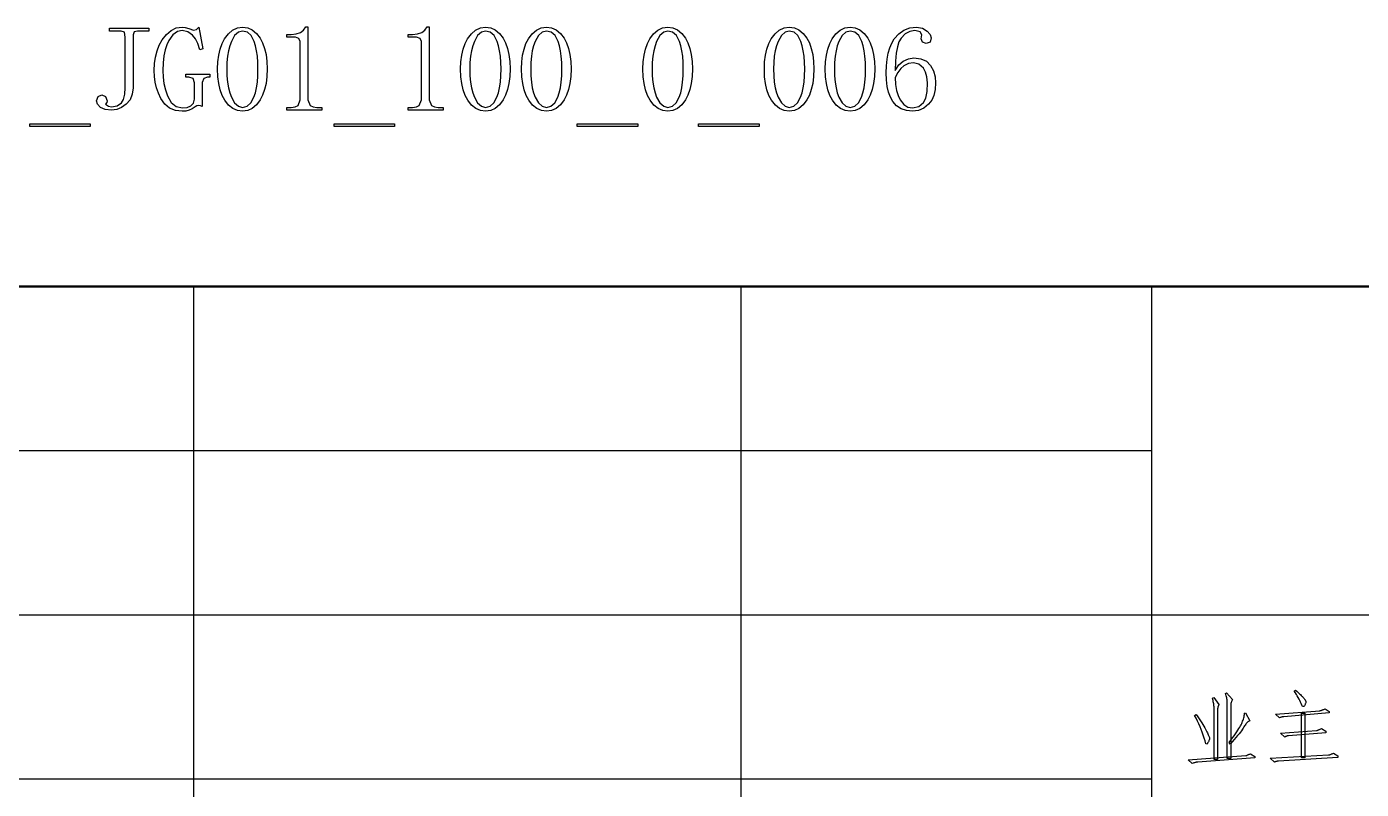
# Model space of a CAD drawing. Extents: x 0 to 420, y 0 to 297.
# Drawn here: x 261.9 to 310.65, y 28.64 to 56.49 of the extents above; entities that cross this region are included whole.
import ezdxf

# ---------------------------------------------------------------- set-up
doc = ezdxf.new("R2010")
doc.units = 0

msp = doc.modelspace()

# ---------------------------------------------------------------- linework, layer by layer
at = {"color": 7, "lineweight": 50}
msp.add_line((415, 47), (235, 47), dxfattribs=at)
at = {"color": 7, "lineweight": 25}
for p, q in [((268, 5), (268, 47)), ((288, 5), (288, 47)), ((303, 5), (303, 47)), ((303, 41), (235, 41)), ((415, 35), (235, 35)), ((303, 29), (235, 29))]:
    msp.add_line(p, q, dxfattribs=at)
for points in [[(265.502, 56.1), (265.476, 56.284), (265.344, 56.328), (264.923, 56.328), (264.923, 56.433), (266.362, 56.433), (266.362, 56.328), (265.941, 56.328), (265.827, 56.293), (265.783, 56.187), (265.783, 54.258), (265.755, 54.019), (265.674, 53.817), (265.537, 53.652), (265.368, 53.531), (265.186, 53.457), (264.993, 53.433), (264.761, 53.459), (264.59, 53.538), (264.485, 53.652), (264.449, 53.784), (264.511, 53.942), (264.642, 53.995), (264.783, 53.933), (264.835, 53.784), (264.827, 53.723), (264.783, 53.661), (264.888, 53.582), (264.993, 53.556), (265.199, 53.593), (265.362, 53.705), (265.44, 53.833), (265.487, 54.017), (265.502, 54.258)], [(267.574, 56.345), (267.404, 56.305), (267.243, 56.186), (267.092, 55.986), (267.013, 55.827), (266.952, 55.638), (266.908, 55.418), (266.881, 55.169), (266.873, 54.889), (266.883, 54.647), (266.914, 54.411), (266.966, 54.182), (267.039, 53.959), (267.175, 53.716), (267.359, 53.57), (267.592, 53.521), (267.765, 53.541), (267.899, 53.6), (267.989, 53.698), (268.031, 53.837), (268.031, 54.433), (267.978, 54.591), (267.82, 54.644), (267.715, 54.644), (267.715, 54.749), (268.592, 54.749), (268.592, 54.644), (268.504, 54.644), (268.364, 54.591), (268.311, 54.451), (268.311, 53.573), (268.25, 53.6), (268.188, 53.609), (268.118, 53.6), (268.048, 53.556), (267.941, 53.481), (267.829, 53.433), (267.708, 53.407), (267.574, 53.398), (267.329, 53.427), (267.118, 53.514), (266.943, 53.66), (266.802, 53.863), (266.714, 54.053), (266.645, 54.25), (266.596, 54.456), (266.567, 54.669), (266.557, 54.889), (266.568, 55.142), (266.603, 55.379), (266.661, 55.602), (266.742, 55.81), (266.846, 56.003), (267, 56.207), (267.173, 56.352), (267.364, 56.439), (267.574, 56.468), (267.688, 56.455), (267.82, 56.416), (267.995, 56.363), (268.101, 56.389), (268.188, 56.468), (268.329, 55.679), (268.224, 55.644), (268.147, 55.867), (268.06, 56.045), (267.96, 56.179), (267.785, 56.304)], [(269.787, 53.398), (269.602, 53.423), (269.432, 53.499), (269.277, 53.625), (269.138, 53.802), (269.043, 53.976), (268.969, 54.178), (268.917, 54.406), (268.885, 54.66), (268.875, 54.942), (268.885, 55.205), (268.915, 55.447), (268.966, 55.668), (269.038, 55.868), (269.129, 56.047), (269.266, 56.231), (269.421, 56.363), (269.595, 56.442), (269.787, 56.468), (269.972, 56.443), (270.14, 56.367), (270.292, 56.241), (270.427, 56.065), (270.519, 55.891), (270.59, 55.691), (270.641, 55.467), (270.672, 55.217), (270.682, 54.942), (270.672, 54.666), (270.641, 54.416), (270.59, 54.189), (270.519, 53.987), (270.427, 53.81), (270.292, 53.63), (270.14, 53.501), (269.972, 53.424)], [(269.787, 56.328), (269.632, 56.286), (269.495, 56.16), (269.375, 55.951), (269.315, 55.79), (269.268, 55.608), (269.235, 55.406), (269.215, 55.184), (269.208, 54.942), (269.215, 54.687), (269.235, 54.456), (269.268, 54.249), (269.315, 54.066), (269.375, 53.907), (269.495, 53.702), (269.632, 53.579), (269.787, 53.538), (269.95, 53.579), (270.087, 53.702), (270.199, 53.907), (270.253, 54.066), (270.295, 54.249), (270.325, 54.456), (270.342, 54.687), (270.348, 54.942), (270.343, 55.184), (270.326, 55.406), (270.298, 55.608), (270.259, 55.79), (270.208, 55.951), (270.099, 56.16), (269.959, 56.286)], [(272.169, 56.486), (272.169, 53.819), (272.257, 53.609), (272.362, 53.556), (272.503, 53.538), (272.678, 53.538), (272.678, 53.433), (271.398, 53.433), (271.398, 53.538), (271.555, 53.538), (271.707, 53.556), (271.81, 53.609), (271.889, 53.819), (271.889, 55.942), (271.845, 56.056), (271.713, 56.1), (271.398, 56.1), (271.398, 56.205), (271.555, 56.205), (271.746, 56.223), (271.898, 56.275), (272.014, 56.363), (272.099, 56.486)], [(276.601, 56.486), (276.601, 53.819), (276.689, 53.609), (276.794, 53.556), (276.934, 53.538), (277.11, 53.538), (277.11, 53.433), (275.829, 53.433), (275.829, 53.538), (275.987, 53.538), (276.138, 53.556), (276.241, 53.609), (276.32, 53.819), (276.32, 55.942), (276.276, 56.056), (276.145, 56.1), (275.829, 56.1), (275.829, 56.205), (275.987, 56.205), (276.178, 56.223), (276.329, 56.275), (276.445, 56.363), (276.531, 56.486)], [(278.664, 53.398), (278.479, 53.423), (278.309, 53.499), (278.154, 53.625), (278.015, 53.802), (277.92, 53.976), (277.847, 54.178), (277.794, 54.406), (277.762, 54.66), (277.752, 54.942), (277.762, 55.205), (277.793, 55.447), (277.844, 55.668), (277.915, 55.868), (278.006, 56.047), (278.143, 56.231), (278.298, 56.363), (278.472, 56.442), (278.664, 56.468), (278.849, 56.443), (279.017, 56.367), (279.169, 56.241), (279.305, 56.065), (279.396, 55.891), (279.467, 55.691), (279.518, 55.467), (279.549, 55.217), (279.559, 54.942), (279.549, 54.666), (279.518, 54.416), (279.467, 54.189), (279.396, 53.987), (279.305, 53.81), (279.169, 53.63), (279.017, 53.501), (278.849, 53.424)], [(278.664, 56.328), (278.509, 56.286), (278.372, 56.16), (278.252, 55.951), (278.192, 55.79), (278.145, 55.608), (278.112, 55.406), (278.092, 55.184), (278.085, 54.942), (278.092, 54.687), (278.112, 54.456), (278.145, 54.249), (278.192, 54.066), (278.252, 53.907), (278.372, 53.702), (278.509, 53.579), (278.664, 53.538), (278.827, 53.579), (278.964, 53.702), (279.076, 53.907), (279.13, 54.066), (279.172, 54.249), (279.202, 54.456), (279.22, 54.687), (279.226, 54.942), (279.22, 55.184), (279.203, 55.406), (279.175, 55.608), (279.136, 55.79), (279.085, 55.951), (278.976, 56.16), (278.836, 56.286)], [(280.889, 53.398), (280.703, 53.423), (280.534, 53.499), (280.379, 53.625), (280.24, 53.802), (280.145, 53.976), (280.071, 54.178), (280.019, 54.406), (279.987, 54.66), (279.976, 54.942), (279.987, 55.205), (280.017, 55.447), (280.068, 55.668), (280.139, 55.868), (280.231, 56.047), (280.367, 56.231), (280.523, 56.363), (280.696, 56.442), (280.889, 56.468), (281.074, 56.443), (281.242, 56.367), (281.394, 56.241), (281.529, 56.065), (281.621, 55.891), (281.692, 55.691), (281.743, 55.467), (281.773, 55.217), (281.784, 54.942), (281.773, 54.666), (281.743, 54.416), (281.692, 54.189), (281.621, 53.987), (281.529, 53.81), (281.394, 53.63), (281.242, 53.501), (281.074, 53.424)], [(280.889, 56.328), (280.734, 56.286), (280.596, 56.16), (280.476, 55.951), (280.416, 55.79), (280.37, 55.608), (280.336, 55.406), (280.316, 55.184), (280.31, 54.942), (280.316, 54.687), (280.336, 54.456), (280.37, 54.249), (280.416, 54.066), (280.476, 53.907), (280.596, 53.702), (280.734, 53.579), (280.889, 53.538), (281.052, 53.579), (281.189, 53.702), (281.301, 53.907), (281.355, 54.066), (281.396, 54.249), (281.426, 54.456), (281.444, 54.687), (281.45, 54.942), (281.445, 55.184), (281.428, 55.406), (281.4, 55.608), (281.36, 55.79), (281.31, 55.951), (281.201, 56.16), (281.06, 56.286)], [(285.324, 53.398), (285.139, 53.423), (284.969, 53.499), (284.814, 53.625), (284.675, 53.802), (284.58, 53.976), (284.506, 54.178), (284.454, 54.406), (284.422, 54.66), (284.412, 54.942), (284.422, 55.205), (284.452, 55.447), (284.503, 55.668), (284.574, 55.868), (284.666, 56.047), (284.802, 56.231), (284.958, 56.363), (285.131, 56.442), (285.324, 56.468), (285.509, 56.443), (285.677, 56.367), (285.829, 56.241), (285.964, 56.065), (286.056, 55.891), (286.127, 55.691), (286.178, 55.467), (286.208, 55.217), (286.219, 54.942), (286.208, 54.666), (286.178, 54.416), (286.127, 54.189), (286.056, 53.987), (285.964, 53.81), (285.829, 53.63), (285.677, 53.501), (285.509, 53.424)], [(285.324, 56.328), (285.169, 56.286), (285.031, 56.16), (284.912, 55.951), (284.852, 55.79), (284.805, 55.608), (284.772, 55.406), (284.752, 55.184), (284.745, 54.942), (284.752, 54.687), (284.772, 54.456), (284.805, 54.249), (284.852, 54.066), (284.912, 53.907), (285.031, 53.702), (285.169, 53.579), (285.324, 53.538), (285.487, 53.579), (285.624, 53.702), (285.736, 53.907), (285.79, 54.066), (285.832, 54.249), (285.861, 54.456), (285.879, 54.687), (285.885, 54.942), (285.88, 55.184), (285.863, 55.406), (285.835, 55.608), (285.795, 55.79), (285.745, 55.951), (285.636, 56.16), (285.495, 56.286)], [(289.759, 53.398), (289.574, 53.423), (289.404, 53.499), (289.249, 53.625), (289.11, 53.802), (289.015, 53.976), (288.941, 54.178), (288.889, 54.406), (288.857, 54.66), (288.847, 54.942), (288.857, 55.205), (288.887, 55.447), (288.938, 55.668), (289.009, 55.868), (289.101, 56.047), (289.238, 56.231), (289.393, 56.363), (289.566, 56.442), (289.759, 56.468), (289.944, 56.443), (290.112, 56.367), (290.264, 56.241), (290.399, 56.065), (290.491, 55.891), (290.562, 55.691), (290.613, 55.467), (290.643, 55.217), (290.654, 54.942), (290.643, 54.666), (290.613, 54.416), (290.562, 54.189), (290.491, 53.987), (290.399, 53.81), (290.264, 53.63), (290.112, 53.501), (289.944, 53.424)], [(289.759, 56.328), (289.604, 56.286), (289.467, 56.16), (289.347, 55.951), (289.287, 55.79), (289.24, 55.608), (289.207, 55.406), (289.187, 55.184), (289.18, 54.942), (289.187, 54.687), (289.207, 54.456), (289.24, 54.249), (289.287, 54.066), (289.347, 53.907), (289.467, 53.702), (289.604, 53.579), (289.759, 53.538), (289.922, 53.579), (290.059, 53.702), (290.171, 53.907), (290.225, 54.066), (290.267, 54.249), (290.296, 54.456), (290.314, 54.687), (290.32, 54.942), (290.315, 55.184), (290.298, 55.406), (290.27, 55.608), (290.23, 55.79), (290.18, 55.951), (290.071, 56.16), (289.93, 56.286)], [(291.983, 53.398), (291.798, 53.423), (291.628, 53.499), (291.474, 53.625), (291.334, 53.802), (291.24, 53.976), (291.166, 54.178), (291.113, 54.406), (291.082, 54.66), (291.071, 54.942), (291.081, 55.205), (291.112, 55.447), (291.163, 55.668), (291.234, 55.868), (291.326, 56.047), (291.462, 56.231), (291.617, 56.363), (291.791, 56.442), (291.983, 56.468), (292.168, 56.443), (292.337, 56.367), (292.488, 56.241), (292.624, 56.065), (292.715, 55.891), (292.787, 55.691), (292.838, 55.467), (292.868, 55.217), (292.878, 54.942), (292.868, 54.666), (292.838, 54.416), (292.787, 54.189), (292.715, 53.987), (292.624, 53.81), (292.488, 53.63), (292.337, 53.501), (292.168, 53.424)], [(291.983, 56.328), (291.829, 56.286), (291.691, 56.16), (291.571, 55.951), (291.511, 55.79), (291.465, 55.608), (291.431, 55.406), (291.411, 55.184), (291.405, 54.942), (291.411, 54.687), (291.431, 54.456), (291.465, 54.249), (291.511, 54.066), (291.571, 53.907), (291.691, 53.702), (291.829, 53.579), (291.983, 53.538), (292.146, 53.579), (292.284, 53.702), (292.396, 53.907), (292.449, 54.066), (292.491, 54.249), (292.521, 54.456), (292.539, 54.687), (292.545, 54.942), (292.539, 55.184), (292.522, 55.406), (292.494, 55.608), (292.455, 55.79), (292.405, 55.951), (292.295, 56.16), (292.155, 56.286)], [(294.313, 55.345), (294.568, 55.314), (294.769, 55.221), (294.919, 55.065), (295.021, 54.87), (295.082, 54.659), (295.103, 54.433), (295.087, 54.187), (295.039, 53.975), (294.96, 53.797), (294.848, 53.652), (294.67, 53.511), (294.474, 53.426), (294.261, 53.398), (294.038, 53.42), (293.844, 53.488), (293.678, 53.6), (293.541, 53.758), (293.453, 53.915), (293.384, 54.097), (293.335, 54.306), (293.306, 54.541), (293.296, 54.802), (293.304, 55.06), (293.329, 55.298), (293.37, 55.514), (293.428, 55.71), (293.503, 55.885), (293.594, 56.038), (293.756, 56.226), (293.945, 56.361), (294.16, 56.441), (294.401, 56.468), (294.623, 56.433), (294.796, 56.328), (294.908, 56.196), (294.945, 56.082), (294.901, 55.924), (294.752, 55.872), (294.62, 55.916), (294.576, 56.047), (294.585, 56.117), (294.594, 56.187), (294.541, 56.302), (294.348, 56.345), (294.159, 56.315), (293.99, 56.225), (293.84, 56.073), (293.764, 55.939), (293.705, 55.753), (293.663, 55.517), (293.638, 55.229), (293.629, 54.889), (293.754, 55.089), (293.919, 55.231), (294.109, 55.317)], [(293.629, 54.626), (293.641, 54.378), (293.675, 54.159), (293.733, 53.97), (293.813, 53.81), (293.945, 53.649), (294.094, 53.553), (294.261, 53.521), (294.493, 53.569), (294.664, 53.714), (294.742, 53.879), (294.789, 54.119), (294.805, 54.433), (294.788, 54.649), (294.738, 54.831), (294.655, 54.977), (294.491, 55.122), (294.296, 55.17), (294.109, 55.141), (293.936, 55.056), (293.828, 54.957), (293.726, 54.814)], [(262.011, 52.837), (262.011, 52.942), (264.221, 52.942), (264.221, 52.837)], [(273.127, 52.837), (273.127, 52.942), (275.338, 52.942), (275.338, 52.837)], [(282.008, 52.837), (282.008, 52.942), (284.219, 52.942), (284.219, 52.837)], [(286.443, 52.837), (286.443, 52.942), (288.654, 52.942), (288.654, 52.837)], [(308.629, 31.846), (308.63, 31.835), (308.629, 31.823), (308.627, 31.809), (308.623, 31.793), (308.617, 31.775), (308.609, 31.756), (308.599, 31.734), (308.587, 31.711), (308.574, 31.685), (308.558, 31.658), (308.5, 31.658), (308.48, 31.712), (308.458, 31.767), (308.434, 31.822), (308.408, 31.877), (308.38, 31.933), (308.349, 31.99), (308.317, 32.047), (308.282, 32.104), (308.245, 32.162), (308.207, 32.221), (308.254, 32.256), (308.294, 32.219), (308.333, 32.185), (308.368, 32.152), (308.401, 32.122), (308.431, 32.093), (308.458, 32.067), (308.483, 32.042), (308.505, 32.019), (308.524, 31.999), (308.541, 31.98), (308.555, 31.963), (308.569, 31.947), (308.581, 31.931), (308.591, 31.917), (308.601, 31.903), (308.609, 31.89), (308.616, 31.877), (308.621, 31.866), (308.626, 31.855)], [(305.406, 29.724), (305.277, 29.724), (305.277, 31.588), (305.276, 31.619), (305.275, 31.652), (305.272, 31.686), (305.268, 31.721), (305.262, 31.758), (305.256, 31.796), (305.248, 31.836), (305.239, 31.877), (305.23, 31.919), (305.218, 31.963), (305.265, 31.986), (305.453, 31.728), (305.444, 31.71), (305.436, 31.692), (305.429, 31.675), (305.423, 31.658), (305.418, 31.642), (305.413, 31.626), (305.41, 31.611), (305.408, 31.597), (305.406, 31.583), (305.406, 31.57), (305.406, 31.54), (305.406, 31.476), (305.406, 31.377), (305.406, 31.244), (305.406, 31.077), (305.406, 30.875), (305.406, 30.639), (305.406, 30.368), (305.406, 30.064)], [(305.757, 29.76), (305.757, 31.799), (305.757, 31.821), (305.755, 31.846), (305.752, 31.874), (305.748, 31.904), (305.743, 31.936), (305.736, 31.972), (305.729, 32.01), (305.72, 32.05), (305.71, 32.093), (305.699, 32.139), (305.734, 32.162), (305.945, 31.916), (305.934, 31.891), (305.924, 31.868), (305.915, 31.847), (305.907, 31.828), (305.901, 31.81), (305.896, 31.795), (305.892, 31.781), (305.889, 31.77), (305.887, 31.76), (305.886, 31.752), (305.886, 31.726), (305.886, 31.661), (305.886, 31.558), (305.886, 31.416), (305.886, 31.236), (305.886, 31.018), (305.886, 30.761), (305.886, 30.466), (305.886, 30.132), (305.886, 29.76)], [(304.621, 31.365), (304.677, 31.283), (304.73, 31.205), (304.779, 31.131), (304.824, 31.062), (304.865, 30.997), (304.903, 30.937), (304.936, 30.881), (304.966, 30.829), (304.991, 30.781), (305.013, 30.738), (305.032, 30.699), (305.049, 30.663), (305.064, 30.63), (305.077, 30.6), (305.088, 30.574), (305.097, 30.551), (305.104, 30.531), (305.109, 30.515), (305.112, 30.502), (305.113, 30.492), (305.112, 30.483), (305.109, 30.471), (305.104, 30.456), (305.098, 30.44), (305.089, 30.42), (305.079, 30.399), (305.067, 30.374), (305.053, 30.348), (305.037, 30.319), (305.019, 30.287), (304.972, 30.299), (304.945, 30.404), (304.915, 30.509), (304.881, 30.613), (304.845, 30.717), (304.805, 30.82), (304.763, 30.923), (304.717, 31.026), (304.669, 31.127), (304.617, 31.229), (304.562, 31.33)], [(305.863, 30.287), (305.828, 30.346), (305.893, 30.432), (305.954, 30.514), (306.01, 30.591), (306.061, 30.663), (306.108, 30.731), (306.149, 30.793), (306.186, 30.851), (306.218, 30.904), (306.245, 30.953), (306.267, 30.996), (306.286, 31.037), (306.304, 31.078), (306.32, 31.12), (306.335, 31.161), (306.348, 31.203), (306.359, 31.244), (306.369, 31.286), (306.378, 31.328), (306.385, 31.37), (306.39, 31.412), (306.425, 31.424), (306.578, 31.131), (306.557, 31.124), (306.536, 31.115), (306.514, 31.101), (306.493, 31.085), (306.472, 31.065), (306.451, 31.041), (306.43, 31.015), (306.409, 30.984), (306.388, 30.951), (306.367, 30.914), (306.343, 30.873), (306.313, 30.827), (306.277, 30.776), (306.236, 30.721), (306.188, 30.661), (306.135, 30.595), (306.076, 30.526), (306.011, 30.451), (305.94, 30.371)], [(309.144, 31.506), (309.157, 31.509), (309.17, 31.512), (309.186, 31.517), (309.202, 31.523), (309.22, 31.529), (309.24, 31.537), (309.261, 31.545), (309.283, 31.554), (309.307, 31.565), (309.332, 31.576), (309.484, 31.482), (309.484, 31.424), (307.82, 31.283), (307.808, 31.283), (307.795, 31.282), (307.782, 31.28), (307.767, 31.277), (307.753, 31.274), (307.737, 31.27), (307.721, 31.266), (307.704, 31.261), (307.686, 31.255), (307.668, 31.248), (307.515, 31.377)], [(308.464, 29.783), (308.464, 31.412), (308.593, 31.412), (308.593, 29.783)], [(309.203, 30.861), (309.355, 30.756), (309.355, 30.697), (307.996, 30.592), (307.986, 30.591), (307.975, 30.59), (307.963, 30.587), (307.951, 30.584), (307.937, 30.58), (307.923, 30.575), (307.907, 30.569), (307.891, 30.562), (307.873, 30.554), (307.855, 30.545), (307.703, 30.685), (309.015, 30.779), (309.028, 30.782), (309.042, 30.786), (309.057, 30.791), (309.073, 30.798), (309.091, 30.806), (309.111, 30.814), (309.132, 30.824), (309.154, 30.835), (309.178, 30.848)], [(306.765, 29.83), (306.765, 29.783), (304.679, 29.631), (304.669, 29.63), (304.656, 29.629), (304.642, 29.627), (304.625, 29.623), (304.606, 29.619), (304.585, 29.614), (304.562, 29.608), (304.537, 29.601), (304.51, 29.593), (304.48, 29.584), (304.328, 29.713), (306.437, 29.865), (306.447, 29.868), (306.459, 29.872), (306.472, 29.876), (306.486, 29.882), (306.502, 29.889), (306.519, 29.896), (306.537, 29.904), (306.557, 29.914), (306.578, 29.924), (306.601, 29.935)], [(307.328, 29.771), (309.461, 29.889), (309.473, 29.891), (309.486, 29.895), (309.501, 29.9), (309.517, 29.905), (309.534, 29.912), (309.552, 29.919), (309.571, 29.928), (309.592, 29.937), (309.613, 29.948), (309.636, 29.959), (309.8, 29.853), (309.8, 29.795), (307.632, 29.666), (307.62, 29.666), (307.608, 29.664), (307.594, 29.663), (307.58, 29.66), (307.565, 29.657), (307.549, 29.653), (307.533, 29.649), (307.516, 29.643), (307.499, 29.637), (307.48, 29.631)]]:
    msp.add_lwpolyline(points, close=True, dxfattribs=at)

doc.saveas('drawing.dxf')
